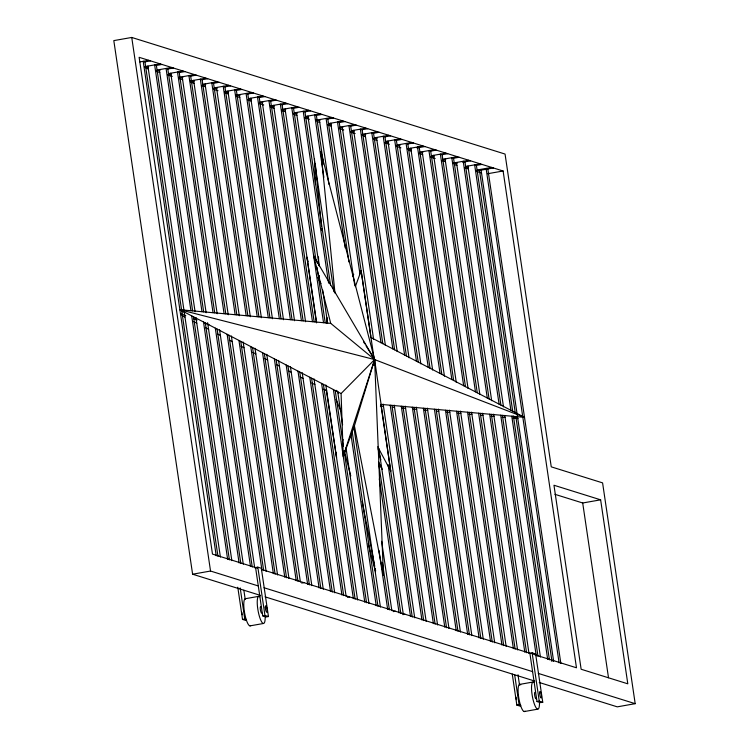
<?xml version="1.0" encoding="UTF-8"?>
<svg xmlns="http://www.w3.org/2000/svg" width="749" height="749" viewBox="0 0 749 749"><rect width="100%" height="100%" fill="white"/><g stroke="black" fill="none" stroke-linecap="round" stroke-linejoin="round"><path stroke-width="1.12" d="M374.566 361.898L361.14 270.782L355.298 286.698M326.601 323.371L327.051 317.557M374.154 365.39L374.612 359.576L320.947 151.944L334.981 293.14M412.268 617.045L380.867 404.376L524.515 417.362L374.612 359.576L341.085 393.543L343.257 456.3L354.408 425.881L374.612 359.576L373.264 356.393M352.976 276.409L353.697 274.19M343.257 456.3L374.612 359.576L313.672 255.952L330.721 323.353L374.612 359.576L390.725 471.121L377.768 446.788M342.368 441.573L343.145 439.457M539.233 682.479L617.26 706.85L635.189 703.676L602.589 482.88L551.255 466.852L505.06 154.06L131.74 37.45L113.811 40.615L192.605 574.211L260.596 595.446M139.838 61.914L148.808 60.332M216.218 555.805L143.199 61.324L144.95 61.867L150.558 60.875M144.548 66.67L160.239 63.899M145.175 67.419L148.536 66.82M190.929 310.713L154.631 64.891L156.382 65.435L161.981 64.451M157.093 70.041L171.661 67.466M156.607 70.986L159.968 70.397M201.977 311.715L166.063 68.459L167.813 69.011L173.412 68.019M168.525 73.617L183.093 71.043M168.029 74.554L171.39 73.964M213.034 312.717L177.494 72.026L179.236 72.578L184.844 71.586M178.833 77.381L194.525 74.61M179.46 78.13L182.822 77.531M224.082 313.709L188.917 75.602L190.667 76.145L196.275 75.153M190.265 80.948L205.956 78.177M190.892 81.697L194.253 81.098M235.13 314.711L200.348 79.169L202.099 79.712L207.698 78.729M202.81 84.328L217.379 81.753M202.324 85.264L205.685 84.674M246.178 315.713L211.78 82.736L213.531 83.289L219.129 82.296M214.242 87.895L228.81 85.32M213.746 88.831L217.116 88.242M257.225 316.705L223.211 86.313L224.953 86.856L230.561 85.863M224.55 91.659L240.242 88.888M225.177 92.408L228.539 91.809M268.282 317.707L234.634 89.88L236.384 90.423L241.993 89.44M235.982 95.235L251.673 92.464M236.609 95.975L239.97 95.385M279.33 318.709L246.065 93.447L247.816 94L253.415 93.007M248.528 98.606L263.096 96.031M248.041 99.542L251.402 98.952M290.378 319.711L257.497 97.024L259.248 97.567L264.846 96.574M259.959 102.173L274.527 99.598M259.463 103.119L262.833 102.519M301.426 320.703L268.928 100.591L270.67 101.134L276.278 100.151M270.267 105.937L285.959 103.165M270.895 106.686L274.256 106.096M312.473 321.705L280.351 104.158L282.101 104.71L287.71 103.718M281.699 109.513L297.39 106.742M282.326 110.253L285.687 109.663M323.531 322.707L291.782 107.725L293.533 108.277L299.132 107.285M294.245 112.884L308.813 110.309M293.758 113.829L297.119 113.23M328.586 283.131L303.214 111.301L304.965 111.844L310.563 110.852M305.676 116.451L320.244 113.876M305.18 117.396L308.551 116.797M323.858 177.298L314.646 114.869L316.387 115.412L321.995 114.428M315.984 120.224L331.676 117.453M316.612 120.963L319.973 120.374M345.177 247.844L326.068 118.436L327.819 118.988L333.427 117.996M328.53 123.594L343.108 121.02M328.043 124.531L331.404 123.941M359.951 274.022L337.499 122.012L339.25 122.555L344.858 121.563M339.962 127.161L354.53 124.587M339.475 128.107L342.836 127.508M380.998 342.733L348.931 125.579L350.682 126.122L356.281 125.139M351.393 130.729L365.961 128.163M350.897 131.674L354.268 131.084M392.804 348.875L360.363 129.146L362.113 129.699L367.712 128.706M361.701 134.502L377.393 131.73M362.329 135.241L365.69 134.651M404.61 355.007L371.785 132.723L373.536 133.266L379.144 132.273M374.247 137.872L388.825 135.297M373.76 138.818L377.122 138.219M416.425 361.149L383.216 136.29L384.967 136.833L390.575 135.85M385.679 141.439L400.247 138.865M385.192 142.385L388.553 141.795M428.231 367.291L394.648 139.857L396.399 140.409L401.998 139.417M397.11 145.016L411.678 142.441M396.614 145.952L399.985 145.362M440.038 373.433L406.08 143.424L407.831 143.977L413.429 142.984M407.419 148.779L423.11 146.008M408.046 149.528L411.407 148.929M417.015 147.937L424.861 146.551M419.964 152.15L434.542 149.575M419.477 153.096L422.839 152.496M463.659 385.716L428.934 150.568L430.684 151.111L436.293 150.128M431.396 155.726L445.964 153.152M430.909 156.663L434.27 156.073M475.465 391.858L440.365 154.135L442.116 154.687L447.715 153.695M442.828 159.294L457.396 156.719M442.331 160.239L445.702 159.64M487.281 398L451.797 157.711L453.548 158.254L459.146 157.262M453.136 163.057L468.827 160.286M453.763 163.806L457.124 163.207M462.732 162.224L470.578 160.838M465.691 166.428L480.259 163.862M465.195 167.373L468.556 166.784M510.893 410.283L474.651 164.846L476.401 165.398L482.01 164.405M477.113 170.004L491.681 167.43M476.626 170.941L493.432 167.973M487.421 173.768L503.113 170.997L576.477 667.79L534.655 654.729M554.925 494.321L582.703 502.991L600.632 499.826L627.802 683.818L581.14 669.25L553.97 485.249L600.632 499.826M192.605 574.211L210.535 571.038L258.461 586.008M257.815 567.162L255.578 567.555L262.712 615.856L266.213 616.951L268.451 616.558L261.317 568.257L257.815 567.162L264.949 615.463L268.451 616.558M301.678 583.05L303.916 582.656M258.985 596.307L245.541 598.676A13.8 3.221 80 0 0 244.764 613.834A13.8 3.221 80 0 0 250.746 625.462M347.396 597.337L349.633 596.934M237.779 587.225L242.536 619.423L244.783 619.02L246.524 619.573M262.712 615.856L264.949 615.463M249.969 625.874L263.414 623.496M393.113 611.615L395.35 611.221M402.793 614.639L405.031 614.236M532.127 652.838L529.88 653.24L537.014 701.532L540.516 702.628L542.753 702.234L535.619 653.933L532.127 652.838L539.252 701.139L542.753 702.234M533.382 654.326L535.619 653.933M551.376 661.049L553.614 660.646M519.843 684.361L533.288 681.983M512.26 674.053L516.838 705.099L519.085 704.706L520.836 705.249M537.014 701.532L539.252 701.139M524.272 711.55L537.716 709.172M341.085 393.543L179.882 309.712L330.721 323.353M182.129 311.715L184.207 311.902L220.412 557.097M380.38 406.127L383.497 406.407M392.467 407.222L394.545 407.409M402.475 408.121L405.602 408.402M413.532 409.123L416.65 409.403M424.58 410.124L427.698 410.405M436.667 411.21L438.745 411.398M446.676 412.119L449.793 412.399M457.723 413.12L460.85 413.401M468.78 414.113L471.898 414.403M480.867 415.208L482.946 415.395M490.876 416.116L493.994 416.397M501.924 417.118L505.041 417.399M512.971 418.111L517.784 418.551L512.981 416.051M513.777 417.427L517.784 418.551L513.262 417.39M179.882 309.712L374.612 359.576L383.441 575.138L354.408 425.881M503.113 170.997L139.127 57.308L212.482 554.101L257.328 568.107M146.205 68.29L148.358 68.955M156.56 71.52L159.78 72.531M167.991 75.087L172.289 76.435M179.414 78.664L182.644 79.666M190.845 82.231L194.075 83.242M202.277 85.798L205.498 86.809M213.708 89.374L218.006 90.713M225.131 92.942L228.361 93.943M236.562 96.509L239.792 97.52M247.994 100.076L251.215 101.087M259.426 103.652L263.723 104.991M270.848 107.219L274.078 108.23M282.279 110.786L285.509 111.798M293.711 114.363L296.932 115.365M305.143 117.93L309.44 119.269M317.642 121.834L319.795 122.508M327.996 125.074L331.227 126.075M339.428 128.641L343.725 129.98M350.86 132.208L355.157 133.556M363.359 136.112L365.512 136.786M373.714 139.351L376.944 140.353M385.145 142.919L389.443 144.267M396.577 146.486L400.874 147.834M409.076 150.399L411.229 151.064M419.431 153.629L422.661 154.64M430.862 157.196L435.16 158.545M442.294 160.773L445.515 161.775M454.793 164.677L456.946 165.342M465.148 167.907L468.378 168.918M476.579 171.474L480.877 172.822M261.429 569.39L530.76 653.512M264.032 587.75L532.651 671.647M538.222 673.388L635.189 703.676M265.052 596.841L534.777 681.084M242.536 619.423L246.037 620.509M516.838 705.099L520.34 706.195M181.445 313.971L185.799 315.657M193.429 318.606L197.053 320.113M204.318 322.81L208.999 324.72M370.998 337.527L524.515 417.362M181.97 315.488L184.966 317.042M193.776 321.621L196.772 323.184M205.582 327.762L208.587 329.326M217.397 333.904L220.393 335.468M229.203 340.046L232.199 341.61M241.009 346.188L244.015 347.751M252.816 352.33L255.821 353.893M264.631 358.471L267.627 360.035M276.437 364.613L279.443 366.167M288.243 370.755L291.249 372.309M300.059 376.897L303.055 378.451M311.865 383.029L314.861 384.593M323.671 389.171L326.676 390.735M363.565 341.872L364.791 343.838M366.018 345.804L374.612 359.576M336.563 390.332L338.408 393.281M378.676 463.257L382.224 469.295M313.672 255.952L317.576 263.292M317.773 277.476L320.965 283.478M378.498 461.974L381.69 467.975M336.039 399.47L340.973 411.145M344.343 451.067L350.766 475.887M368.265 543.596L375.549 571.805M389.864 467.722L390.725 471.121M378.002 448.604L380.848 459.849M308.092 261.673L306.95 257.141L316.415 322.688M320.947 151.944L322.679 160.848M362.132 501.362L374.772 566.3M375.202 568.528L375.633 570.757M326.208 389.443L336.535 457.489L336.376 452.939M582.703 502.991L608.506 677.733M560.851 663.445L487.833 168.965L486.082 168.422L559.1 662.902M553.614 661.17L481.111 170.154L479.36 169.602L515.293 412.989M516.098 418.391L551.863 660.627M476.401 165.398L512.7 411.22M513.458 416.36L549.42 659.878M511.773 416.21L547.669 659.326M467.928 166.035L503.487 406.838M504.751 415.423L540.432 657.042M500.894 405.078L464.97 161.821L463.219 161.278L499.087 404.142M502.41 415.358L537.988 656.311M500.716 415.208L536.237 655.759M456.497 162.467L491.681 400.696M493.666 414.178L529 653.474M453.548 158.254L489.088 398.936M491.363 414.366L526.566 652.735M489.668 414.206L524.815 652.192M445.065 158.9L479.866 394.564M482.628 413.233L517.578 649.907M442.116 154.687L477.272 392.794M480.315 413.364L515.134 649.168M517.999 674.746L519.525 685.101M478.62 413.214L513.383 648.625M514.666 674.802L519.085 704.706M433.643 155.324L468.059 388.431M471.561 412.147L506.146 646.35M430.684 151.111L465.466 386.653M469.267 412.362L503.702 645.601M467.573 412.212L501.952 645.058M422.211 151.757L456.253 382.29M460.504 411.098L494.714 642.782M453.66 380.511L419.253 147.544L417.502 147.001L451.853 379.574M458.21 411.37L492.271 642.033M456.525 411.21L490.52 641.472M410.78 148.19L444.438 376.138M449.466 410.143L483.283 639.187M407.831 143.977L441.844 374.378M447.162 410.368L480.849 638.466M445.468 410.218L479.098 637.905M399.348 144.613L432.632 369.997M438.408 409.104L471.861 635.629M396.399 140.409L430.038 368.236M436.115 409.366L469.417 634.88M434.42 409.216L467.666 634.337M387.926 141.046L420.826 363.864M427.361 408.139L460.429 632.062M384.967 136.833L418.232 362.095M425.067 408.374L457.985 631.313M423.372 408.214L456.235 630.77M376.494 137.479L409.02 357.732M416.313 407.11L448.997 628.505M373.536 133.266L406.426 355.953M414.01 407.372L446.554 627.746M412.325 407.213L444.803 627.203M365.063 133.902L397.213 351.59M405.265 406.136L437.575 624.938M362.113 129.699L394.611 349.811M402.962 406.37L435.132 624.179M401.277 406.22L433.381 623.627M353.631 130.335L385.398 345.429M394.208 405.115L426.144 621.342M350.682 126.122L382.805 343.669M391.914 405.368L423.7 620.603M390.22 405.218L421.949 620.06M342.209 126.768L373.592 339.297M383.16 404.095L414.712 617.785M339.25 122.555L370.821 336.376M388.076 464.483L410.518 616.493M330.777 123.201L354.754 285.584M378.816 448.511L403.29 614.227M327.819 118.988L348.94 261.991M378.704 463.547L400.837 613.468M379.294 478.892L399.086 612.916M319.346 119.625L328.905 184.329M381.616 541.312L391.849 610.641M316.387 115.412L323.559 163.975M382.411 562.49L389.405 609.892M378.957 550.393L387.664 609.349M307.914 116.058L333.848 291.679M353.809 426.827L380.426 607.064M304.965 111.844L330.552 285.163M352.217 431.855L377.983 606.325M351.028 435.103L376.232 605.782M296.492 112.49L319.14 265.867M322.716 290.078L327.641 323.465M337.677 391.39L342.602 424.777M346.01 447.827L368.995 603.516M293.533 108.277L315.984 260.287M317.005 267.206L325.216 322.856M335.206 390.491L343.426 446.142M344.1 450.748L366.551 602.767M333.399 389.546L364.8 602.224M285.06 108.914L316.63 322.744M325.824 384.977L357.573 599.968M282.101 104.71L314.168 321.855M323.399 384.349L355.12 599.191M321.593 383.404L353.369 598.638M273.628 105.347L305.583 321.733M314.018 378.882L346.132 596.354M270.67 101.134L303.12 320.862M311.584 378.208L343.688 595.614M309.777 377.262L341.947 595.071M262.197 101.78L294.535 320.741M302.203 372.684L334.709 592.805M259.248 97.567L292.073 319.86M299.778 372.066L332.266 592.056M297.971 371.12L330.515 591.504M250.775 98.203L283.487 319.739M290.406 366.598L323.278 589.229M247.816 94L281.025 318.859M287.972 365.924L320.834 588.48M286.165 364.988L319.083 587.928M239.343 94.636L272.43 318.737M278.581 360.391L311.846 585.652M236.384 90.423L269.968 317.857M276.166 359.782L309.403 584.913M274.349 358.846L307.652 584.36M227.911 91.069L261.382 317.735M266.784 354.314L300.415 582.076M224.953 86.856L258.92 316.864M264.35 353.64L297.971 581.336M262.543 352.704L296.229 580.793M216.48 87.502L250.335 316.743M254.988 348.266L288.992 578.528M213.531 83.289L247.872 315.863M252.544 347.499L286.549 577.76M250.737 346.562L284.798 577.226M205.057 83.925L239.287 315.741M243.163 342.031L277.561 574.951M202.099 79.712L236.824 314.861M240.738 341.357L275.117 574.202M238.931 340.421L273.366 573.65M193.626 80.358L228.239 314.749M231.375 336.02L266.129 571.375M190.667 76.145L225.777 313.868M228.922 335.215L263.685 570.626M227.116 334.279L261.935 570.083M182.194 76.791L217.182 313.747M219.551 329.757L254.697 567.798M179.236 72.578L214.72 312.867M217.116 329.083L252.254 567.059M215.309 328.137L250.503 566.506M170.763 73.215L206.134 312.745M207.604 322.716L243.275 564.222M167.813 69.011L203.672 311.865M205.31 322.941L240.832 563.482M243.865 590.221L245.223 599.415M203.503 321.995L239.081 562.948M240.195 587.974L244.783 619.02M159.34 69.648L195.086 311.753M195.929 317.473L231.844 560.673M156.382 65.435L192.624 310.872M193.495 316.799L229.4 559.915M191.688 315.853L227.649 559.372M147.909 66.081L184.039 310.751M144.95 61.867L217.968 556.348M131.74 37.45L210.535 571.038M382.411 564.774L382.645 567.077M382.87 569.38L383.441 575.138M315.254 163.488L321.461 225.992M321.696 228.314L321.92 230.626M314.468 158.957L315.516 184.591M318.475 256.832L318.812 264.987M319.243 275.473L319.523 282.467M361.14 270.782L361.215 273.048M536.359 698.424A3.305 0.777 80 0 1 534.786 695.952A3.305 0.777 80 0 1 535.198 692.441M539.477 702.562A13.8 3.221 80 0 1 536.115 707.805A13.8 3.221 80 0 1 531.64 690.718A13.8 3.221 80 0 1 534.224 682.498M525.049 711.147A13.8 3.221 80 0 1 518.748 697.731A13.8 3.221 80 0 1 520.77 684.876M516.379 699.641A3.305 0.777 80 0 1 516.061 697.169M261.916 613.066A3.305 0.777 80 0 1 260.343 609.424A3.305 0.777 80 0 1 261.139 607.102M265.165 616.886A13.8 3.221 80 0 1 261.813 622.129A13.8 3.221 80 0 1 257.338 605.042A13.8 3.221 80 0 1 259.912 596.822M242.283 614.751A3.305 0.777 80 0 1 241.805 612.27M539.598 693.012A3.305 0.777 80 0 0 541.078 697.946A3.305 0.777 80 0 0 540.965 693.106A3.305 0.777 80 0 0 539.598 693.012M265.296 607.336A3.305 0.777 80 0 0 266.775 612.27A3.305 0.777 80 0 0 266.663 607.42A3.305 0.777 80 0 0 265.296 607.336"/></g></svg>
